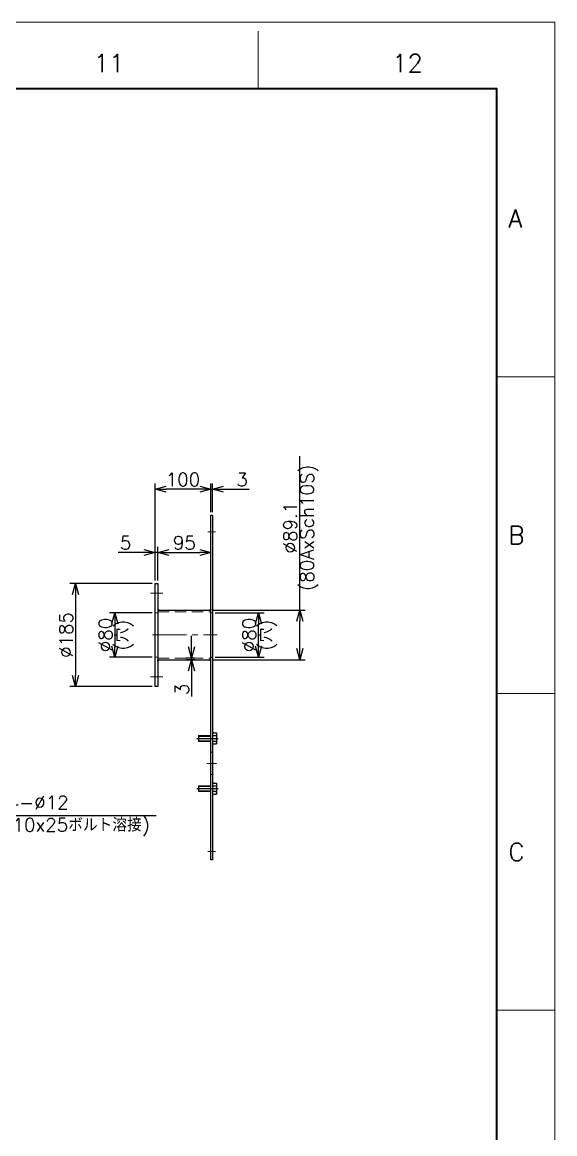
# Model space of a CAD drawing. Header units: millimetres. Extents: x 0 to 6626, y -38 to 4663.
# Drawn here: x 5670 to 6626, y 2670 to 4663 of the extents above; entities that cross this region are included whole.
import ezdxf
from ezdxf.enums import TextEntityAlignment as Align

# ---------------------------------------------------------------- set-up
doc = ezdxf.new("R2010")
doc.units = ezdxf.units.MM
doc.header["$LTSCALE"] = 3.2
doc.header["$PDMODE"] = 99
doc.header["$PDSIZE"] = 1
doc.linetypes.add('CENTER2', pattern=[28.575, 19.05, -3.175, 3.175, -3.175])
doc.linetypes.add('HIDDEN', pattern=[9.525, 6.35, -3.175])
for name, color, linetype, lineweight in [('04_HIDDEN', 2, 'HIDDEN', 13), ('05_CENTER', 4, 'CENTER2', 13), ('08_DIM', 3, 'Continuous', 13), ('90_FRAME', 5, 'Continuous', 35)]:
    doc.layers.add(name, color=color, linetype=linetype, lineweight=lineweight)
doc.layers.add('10_DRAFT', color=8, linetype='Continuous', lineweight=0, plot=False)
doc.layers.add('91_BLANK', color=5, linetype='Continuous', lineweight=0, plot=False)
doc.styles.add('KSS_TXT', font='txt.shx', dxfattribs={"bigfont": 'extfont2.shx'})
doc.styles.add('KSS_TXT_L', font='txt.shx', dxfattribs={"height": 24, "bigfont": 'extfont2.shx'})
doc.dimstyles.new('KSS_DIM', dxfattribs={"dimscale": 8, "dimtxt": 3, "dimasz": 2.5, "dimexe": 1.25, "dimexo": 0.625, "dimtad": 1, "dimdsep": 46, "dimtxsty": 'KSS_TXT', "dimblk": 'OPEN30', "dimcen": 0, "dimazin": 2, "dimtfac": 0.75, "dimtmove": 0, "dimatfit": 3, "dimldrblk": 'OPEN30', "dimfxl": 1.25, "dimtolj": 1, "dimarcsym": 0})
doc.dimstyles.new('KSS_DIM$3', dxfattribs={"dimscale": 8, "dimtxt": 3, "dimasz": 2.5, "dimexe": 1.25, "dimexo": 0.625, "dimtad": 1, "dimtih": 1, "dimtoh": 1, "dimdsep": 46, "dimtxsty": 'KSS_TXT', "dimblk": 'OPEN30', "dimcen": 0, "dimazin": 2, "dimtfac": 0.75, "dimtofl": 0, "dimtmove": 0, "dimatfit": 3, "dimldrblk": 'OPEN30', "dimfxl": 1.25, "dimtolj": 1, "dimarcsym": 0})

# ---------------------------------------------------------------- blocks, each defined once
blk = doc.blocks.new('A$C6847864B')
at = {"color": 0}
for p, q in [((-9.8, 7), (9.8, 7)), ((-9.8, 0), (-9.8, 7)), ((-9.8, 0), (9.8, 0)), ((-4.9, 0), (-4.9, 7)), ((4.9, 0), (4.9, 7)), ((9.8, 0), (9.8, 7))]:
    blk.add_line(p, q, dxfattribs=at)
at = {"color": 0, "linetype": 'HIDDEN'}
for p, q in [((-5, -25), (-5, 0)), ((-4.2, -25), (-4.2, 0)), ((4.2, -25), (4.2, 0)), ((5, -25), (5, 0)), ((-5, -25), (5, -25))]:
    blk.add_line(p, q, dxfattribs=at)
at = {"color": 0, "linetype": 'CENTER2'}
blk.add_line((0, -28), (0, 10), dxfattribs=at)
at = {"layer": '10_DRAFT', "style": 'KSS_TXT_L'}
blk.add_text('BT-M10x25L', height=0.3, dxfattribs=at).set_placement((6.8, 6.7))
blk = doc.blocks.new('A$C6847905A')
at = {"color": 0}
for p, q in [((-44.6, 95), (-44.6, 0)), ((44.5, 95), (44.5, 0))]:
    blk.add_line(p, q, dxfattribs=at)
blk.add_lwpolyline([(-92.5, 95), (-92.5, 100), (92.5, 100), (92.5, 95)], close=True, dxfattribs=at)
at = {"color": 3}
for points in [[(-44.6, 95), (-44.6, 92.5), (-44.6, 92.5), (-47.1, 95)], [(44.5, 95), (44.5, 92.5), (44.5, 92.5), (47, 95)], [(-44.6, 0), (-44.6, 2.5), (-44.6, 2.5), (-47.1, 0)], [(44.5, 0), (44.5, 2.5), (44.5, 2.5), (47, 0)]]:
    blk.add_lwpolyline(points, close=True, dxfattribs=at)
at = {"layer": '04_HIDDEN'}
for p, q in [((-40, 95), (-40, 100)), ((40, 95), (40, 100)), ((-41.5, 95), (-41.5, 0)), ((41.6, 95), (41.6, 0)), ((-40, -3), (-40, 0)), ((40, -3), (40, 0))]:
    blk.add_line(p, q, dxfattribs=at)
at = {"layer": '05_CENTER'}
for p, q in [((-75, 85.9), (-75, 108.4)), ((0, 104.6), (0, -11.4)), ((75, 85.9), (75, 108.4))]:
    blk.add_line(p, q, dxfattribs=at)
blk = doc.blocks.new('_Open30')
at = {"color": 0, "linetype": 'ByBlock', "lineweight": -2}
for p, q in [((-1, 0.268), (0, 0)), ((0, 0), (-1, -0.268)), ((0, 0), (-1, 0))]:
    blk.add_line(p, q, dxfattribs=at)
blk = doc.blocks.new('*D198')
at = {"layer": '08_DIM', "color": 0, "lineweight": -2, "transparency": 16777216}
for p, q in [((5903.6, 3604.5), (5826.6, 3604.5)), ((5836.6, 3584.5), (5836.6, 3544.5)), ((5903.6, 3524.5), (5826.6, 3524.5))]:
    blk.add_line(p, q, dxfattribs=at)
at = {"layer": 'Defpoints', "color": 0, "transparency": 16777216}
for p in [(5908.6, 3604.5), (5836.6, 3524.5), (5908.6, 3524.5)]:
    blk.add_point(p, dxfattribs=at)
at = {"layer": '08_DIM', "color": 0, "lineweight": -2, "transparency": 16777216, "xscale": 20, "yscale": 20, "zscale": 20}
for p, rotation in [((5836.6, 3604.5), 90), ((5836.6, 3524.5), 270)]:
    blk.add_blockref('_Open30', p, dxfattribs=dict(at, rotation=rotation))
at = {"layer": '08_DIM', "color": 0, "transparency": 16777216, "char_height": 24, "attachment_point": 5, "rotation": 90, "style": 'KSS_TXT'}
for s, insert in [('\\A1;\\A1;%%c80', (5819.6, 3564.5)), ('\\A1;(穴)', (5853.6, 3564.5))]:
    blk.add_mtext(s, dxfattribs=dict(at, insert=insert))
blk = doc.blocks.new('*D199')
at = {"layer": '08_DIM', "color": 0, "lineweight": -2, "transparency": 16777216}
for p, q in [((5903.6, 3657), (5755.9, 3657)), ((5765.9, 3637), (5765.9, 3492)), ((5903.6, 3472), (5755.9, 3472))]:
    blk.add_line(p, q, dxfattribs=at)
at = {"layer": 'Defpoints', "color": 0, "transparency": 16777216}
for p in [(5908.6, 3657), (5765.9, 3472), (5908.6, 3472)]:
    blk.add_point(p, dxfattribs=at)
at = {"layer": '08_DIM', "color": 0, "lineweight": -2, "transparency": 16777216, "xscale": 20, "yscale": 20, "zscale": 20}
for p, rotation in [((5765.9, 3657), 90), ((5765.9, 3472), 270)]:
    blk.add_blockref('_Open30', p, dxfattribs=dict(at, rotation=rotation))
at = {"layer": '08_DIM', "color": 0, "transparency": 16777216, "insert": (5748.9, 3564.5), "char_height": 24, "attachment_point": 5, "rotation": 90, "style": 'KSS_TXT'}
blk.add_mtext('\\A1;\\A1;%%c185', dxfattribs=at)
blk = doc.blocks.new('*D200')
at = {"layer": '08_DIM', "color": 0, "lineweight": -2, "transparency": 16777216}
for p, q in [((6016.6, 3604.5), (6104.2, 3604.5)), ((6094.2, 3544.5), (6094.2, 3584.5)), ((6016.6, 3524.5), (6104.2, 3524.5))]:
    blk.add_line(p, q, dxfattribs=at)
at = {"layer": 'Defpoints', "color": 0, "transparency": 16777216}
for p in [(6011.6, 3604.5), (6094.2, 3604.5), (6011.6, 3524.5)]:
    blk.add_point(p, dxfattribs=at)
at = {"layer": '08_DIM', "color": 0, "lineweight": -2, "transparency": 16777216, "xscale": 20, "yscale": 20, "zscale": 20}
for p, rotation in [((6094.2, 3604.5), 90), ((6094.2, 3524.5), 270)]:
    blk.add_blockref('_Open30', p, dxfattribs=dict(at, rotation=rotation))
at = {"layer": '08_DIM', "color": 0, "transparency": 16777216, "char_height": 24, "attachment_point": 5, "rotation": 90, "style": 'KSS_TXT'}
for s, insert in [('\\A1;\\A1;%%c80', (6077.2, 3564.5)), ('\\A1;(穴)', (6111.2, 3564.5))]:
    blk.add_mtext(s, dxfattribs=dict(at, insert=insert))
blk = doc.blocks.new('*D201')
at = {"layer": '08_DIM', "color": 0, "lineweight": -2, "transparency": 16777216}
for p, q in [((6168.1, 3609.1), (6168.1, 3885.1)), ((6013.6, 3609.1), (6178.1, 3609.1)), ((6168.1, 3540), (6168.1, 3589.1)), ((6013.6, 3520), (6178.1, 3520))]:
    blk.add_line(p, q, dxfattribs=at)
at = {"layer": 'Defpoints', "color": 0, "transparency": 16777216}
for p in [(6008.6, 3609.1), (6168.1, 3609.1), (6008.6, 3520)]:
    blk.add_point(p, dxfattribs=at)
at = {"layer": '08_DIM', "color": 0, "lineweight": -2, "transparency": 16777216, "xscale": 20, "yscale": 20, "zscale": 20}
for p, rotation in [((6168.1, 3609.1), 90), ((6168.1, 3520), 270)]:
    blk.add_blockref('_Open30', p, dxfattribs=dict(at, rotation=rotation))
at = {"layer": '08_DIM', "color": 0, "transparency": 16777216, "char_height": 24, "attachment_point": 5, "rotation": 90, "style": 'KSS_TXT'}
for s, insert in [('\\A1;(80AxSch10S)', (6185.1, 3757.1)), ('\\A1;\\A1;%%c89.1', (6151.1, 3757.1))]:
    blk.add_mtext(s, dxfattribs=dict(at, insert=insert))
blk = doc.blocks.new('*D202')
at = {"layer": '08_DIM', "color": 0, "lineweight": -2, "transparency": 16777216}
for p, q in [((5888.6, 3712.7), (5842.6, 3712.7)), ((5908.6, 3662), (5908.6, 3722.7)), ((5913.6, 3712.7), (5908.6, 3712.7)), ((5913.6, 3662), (5913.6, 3722.7)), ((5933.6, 3712.7), (5953.6, 3712.7))]:
    blk.add_line(p, q, dxfattribs=at)
at = {"layer": 'Defpoints', "color": 0, "transparency": 16777216}
for p in [(5908.6, 3712.7), (5908.6, 3657), (5913.6, 3657)]:
    blk.add_point(p, dxfattribs=at)
at = {"layer": '08_DIM', "color": 0, "lineweight": -2, "transparency": 16777216, "xscale": 20, "yscale": 20, "zscale": 20}
blk.add_blockref('_Open30', (5908.6, 3712.7), dxfattribs=at)
at = {"layer": '08_DIM', "color": 0, "lineweight": -2, "transparency": 16777216, "xscale": 20, "yscale": 20, "zscale": 20, "rotation": 180}
blk.add_blockref('_Open30', (5913.6, 3712.7), dxfattribs=at)
at = {"layer": '08_DIM', "color": 0, "transparency": 16777216, "insert": (5855.6, 3729.7), "char_height": 24, "attachment_point": 5, "style": 'KSS_TXT'}
blk.add_mtext('\\A1;5', dxfattribs=at)
blk = doc.blocks.new('*D203')
at = {"layer": '08_DIM', "color": 0, "lineweight": -2, "transparency": 16777216}
for p, q in [((5913.6, 3662), (5913.6, 3722.7)), ((5933.6, 3712.7), (5988.6, 3712.7)), ((6008.6, 3662), (6008.6, 3722.7))]:
    blk.add_line(p, q, dxfattribs=at)
at = {"layer": 'Defpoints', "color": 0, "transparency": 16777216}
for p in [(6008.6, 3712.7), (5913.6, 3657), (6008.6, 3657)]:
    blk.add_point(p, dxfattribs=at)
at = {"layer": '08_DIM', "color": 0, "lineweight": -2, "transparency": 16777216, "xscale": 20, "yscale": 20, "zscale": 20, "rotation": 180}
blk.add_blockref('_Open30', (5913.6, 3712.7), dxfattribs=at)
at = {"layer": '08_DIM', "color": 0, "lineweight": -2, "transparency": 16777216, "xscale": 20, "yscale": 20, "zscale": 20}
blk.add_blockref('_Open30', (6008.6, 3712.7), dxfattribs=at)
at = {"layer": '08_DIM', "color": 0, "transparency": 16777216, "insert": (5961.1, 3729.7), "char_height": 24, "attachment_point": 5, "style": 'KSS_TXT'}
blk.add_mtext('\\A1;95', dxfattribs=at)
blk = doc.blocks.new('*D204')
at = {"layer": '08_DIM', "color": 0, "lineweight": -2, "transparency": 16777216}
for p, q in [((6008.6, 3784.5), (6008.6, 3836.2)), ((6011.6, 3784.5), (6011.6, 3836.2)), ((5988.6, 3826.2), (5968.6, 3826.2)), ((6008.6, 3826.2), (6011.6, 3826.2)), ((6031.6, 3826.2), (6077.6, 3826.2))]:
    blk.add_line(p, q, dxfattribs=at)
at = {"layer": 'Defpoints', "color": 0, "transparency": 16777216}
for p in [(6011.6, 3826.2), (6008.6, 3779.5), (6011.6, 3779.5)]:
    blk.add_point(p, dxfattribs=at)
at = {"layer": '08_DIM', "color": 0, "lineweight": -2, "transparency": 16777216, "xscale": 20, "yscale": 20, "zscale": 20}
blk.add_blockref('_Open30', (6008.6, 3826.2), dxfattribs=at)
at = {"layer": '08_DIM', "color": 0, "lineweight": -2, "transparency": 16777216, "xscale": 20, "yscale": 20, "zscale": 20, "rotation": 180}
blk.add_blockref('_Open30', (6011.6, 3826.2), dxfattribs=at)
at = {"layer": '08_DIM', "color": 0, "transparency": 16777216, "insert": (6064.6, 3843.2), "char_height": 24, "attachment_point": 5, "style": 'KSS_TXT'}
blk.add_mtext('\\A1;3', dxfattribs=at)
blk = doc.blocks.new('*D205')
at = {"layer": '08_DIM', "color": 0, "lineweight": -2, "transparency": 16777216}
for p, q in [((5908.6, 3662), (5908.6, 3836.2)), ((6008.6, 3784.5), (6008.6, 3836.2)), ((5988.6, 3826.2), (5928.6, 3826.2))]:
    blk.add_line(p, q, dxfattribs=at)
at = {"layer": 'Defpoints', "color": 0, "transparency": 16777216}
for p in [(5908.6, 3826.2), (6008.6, 3779.5), (5908.6, 3657)]:
    blk.add_point(p, dxfattribs=at)
at = {"layer": '08_DIM', "color": 0, "lineweight": -2, "transparency": 16777216, "xscale": 20, "yscale": 20, "zscale": 20, "rotation": 180}
blk.add_blockref('_Open30', (5908.6, 3826.2), dxfattribs=at)
at = {"layer": '08_DIM', "color": 0, "lineweight": -2, "transparency": 16777216, "xscale": 20, "yscale": 20, "zscale": 20}
blk.add_blockref('_Open30', (6008.6, 3826.2), dxfattribs=at)
at = {"layer": '08_DIM', "color": 0, "transparency": 16777216, "insert": (5958.6, 3843.2), "char_height": 24, "attachment_point": 5, "style": 'KSS_TXT'}
blk.add_mtext('\\A1;100', dxfattribs=at)
blk = doc.blocks.new('*D217')
at = {"layer": '08_DIM', "color": 0, "lineweight": -2, "transparency": 16777216}
for p, q in [((5444.3, 3240), (5421.7, 3269.9)), ((5910.7, 3240), (5444.3, 3240))]:
    blk.add_line(p, q, dxfattribs=at)
at = {"layer": 'Defpoints', "color": 0, "transparency": 16777216}
for p in [(5402.4, 3295.5), (5409.6, 3285.9)]:
    blk.add_point(p, dxfattribs=at)
at = {"layer": '08_DIM', "color": 0, "lineweight": -2, "transparency": 16777216, "xscale": 20, "yscale": 20, "zscale": 20, "rotation": 127.0367793245572}
blk.add_blockref('_Open30', (5409.6, 3285.9), dxfattribs=at)
at = {"layer": '08_DIM', "color": 0, "transparency": 16777216, "insert": (5680, 3240), "char_height": 24, "attachment_point": 5, "style": 'KSS_TXT'}
blk.add_mtext('\\A1;2x4-\\A1;%%C12\\P(裏面より4-M10x25ボルト溶接)', dxfattribs=at)
blk = doc.blocks.new('*D220')
at = {"layer": '08_DIM', "color": 0, "lineweight": -2, "transparency": 16777216}
for p, q in [((5973.9, 3543), (5973.9, 3563)), ((5979.6, 3523), (5963.9, 3523)), ((5979.6, 3520), (5963.9, 3520)), ((5973.9, 3523), (5973.9, 3520)), ((5973.9, 3500), (5973.9, 3454))]:
    blk.add_line(p, q, dxfattribs=at)
at = {"layer": 'Defpoints', "color": 0, "transparency": 16777216}
for p in [(5973.9, 3520), (5984.6, 3523), (5984.6, 3520)]:
    blk.add_point(p, dxfattribs=at)
at = {"layer": '08_DIM', "color": 0, "lineweight": -2, "transparency": 16777216, "xscale": 20, "yscale": 20, "zscale": 20}
for p, rotation in [((5973.9, 3523), 270.0000000073996), ((5973.9, 3520), 90.00000000739963)]:
    blk.add_blockref('_Open30', p, dxfattribs=dict(at, rotation=rotation))
at = {"layer": '08_DIM', "color": 0, "transparency": 16777216, "insert": (5956.9, 3467), "char_height": 24, "attachment_point": 5, "rotation": 90, "style": 'KSS_TXT'}
blk.add_mtext('\\A1;3', dxfattribs=at)

msp = doc.modelspace()

# ---------------------------------------------------------------- linework, layer by layer
at = {"color": 0}
msp.add_lwpolyline([(6008.615, 3161.541), (6008.615, 3779.541), (6011.615, 3779.541), (6011.615, 3161.541)], close=True, dxfattribs=at)
at = {"layer": '04_HIDDEN'}
for p, q in [((6008.615, 3354.156), (6011.615, 3354.156)), ((6008.615, 3314.156), (6011.615, 3314.156))]:
    msp.add_line(p, q, dxfattribs=at)
at = {"layer": '05_CENTER'}
for p, q in [((6016.996, 3749.541), (6003.496, 3749.541)), ((6001.481, 3334.156), (6018.806, 3334.156)), ((6016.996, 3176.541), (6003.496, 3176.541))]:
    msp.add_line(p, q, dxfattribs=at)
at = {"layer": '08_DIM'}
for points in [[(6011.615, 3388.971), (6011.615, 3390.971), (6013.615, 3388.971), (6013.615, 3388.971)], [(6011.615, 3369.341), (6011.615, 3367.341), (6013.615, 3369.341), (6013.615, 3369.341)], [(6011.615, 3298.971), (6011.615, 3300.971), (6013.615, 3298.971), (6013.615, 3298.971)], [(6011.615, 3279.341), (6011.615, 3277.341), (6013.615, 3279.341), (6013.615, 3279.341)]]:
    msp.add_lwpolyline(points, close=True, dxfattribs=at)
at = {"layer": '10_DRAFT'}
msp.add_line((6008.615, 3564.541), (6011.615, 3564.541), dxfattribs=at)
at = {"layer": '90_FRAME', "color": 4, "lineweight": 13}
for p, q in [((6093.676, 4543.663), (6093.676, 4647.358)), ((6625.607, 4027.381), (6521.911, 4027.381)), ((6625.607, 3459.403), (6521.911, 3459.403)), ((6625.607, 2891.425), (6521.911, 2891.425))]:
    msp.add_line(p, q, dxfattribs=at)
at = {"layer": '90_FRAME'}
msp.add_lwpolyline([(310.767, 103.232), (6521.911, 103.232), (6521.911, 4543.663), (310.767, 4543.663)], close=True, dxfattribs=at)
at = {"layer": '91_BLANK'}
msp.add_lwpolyline([(0, 0), (6625.607, 0), (6625.607, 4663.358), (0, 4663.358)], close=True, dxfattribs=at)

# ---------------------------------------------------------------- block references
for name, p, rotation in [('A$C6847905A', (6008.615, 3564.541), 89.99999999999999), ('A$C6847864B', (6011.615, 3379.156), 270), ('A$C6847864B', (6011.615, 3289.156), 270)]:
    msp.add_blockref(name, p, dxfattribs=dict(rotation=rotation))

# ---------------------------------------------------------------- texts
at = {"layer": '90_FRAME', "color": 0, "lineweight": 13, "style": 'KSS_TXT'}
for s, p in [('11', (5825.942, 4564.317)), ('12', (6361.409, 4564.317))]:
    msp.add_text(s, height=32, dxfattribs=at).set_placement(p, align=Align.BOTTOM_CENTER)
for s, p in [('A', (6542.526, 4311.37)), ('B', (6542.526, 3743.392)), ('C', (6542.526, 3175.414))]:
    msp.add_text(s, height=32, dxfattribs=at).set_placement(p, align=Align.MIDDLE_LEFT)

# ---------------------------------------------------------------- dimensions: what is measured, and where the dimension line sits
at = {"layer": '08_DIM'}
for base, p1, p2, override, picture, middle in [((6168.088, 3609.091), (6008.615, 3519.991), (6008.615, 3609.091), {"dimpost": '\\X(80AxSch10S)'}, '*D201', (6151.088, 3757.091)), ((5765.92, 3472.041), (5908.615, 3657.041), (5908.615, 3472.041), {"dimtxsty": 'KSS_TXT', "dimtfill": 0, "dimtfillclr": 0}, '*D199', (5748.904, 3564.541)), ((5836.553, 3524.541), (5908.615, 3604.541), (5908.615, 3524.541), {"dimpost": '\\X(穴)'}, '*D198', (5819.553, 3564.541)), ((6094.209, 3604.541), (6011.615, 3524.541), (6011.615, 3604.541), {"dimpost": '\\X(穴)'}, '*D200', (6077.209, 3564.541))]:
    dim = msp.add_linear_dim(base=base, p1=p1, p2=p2, angle=270, text='\\A1;%%c<>', dimstyle='KSS_DIM', override=override, dxfattribs=at)
    dim.commit()
    dim.dimension.update_dxf_attribs({"geometry": picture, "text_midpoint": middle})
for base, p1, p2, angle, picture, middle in [((5908.615, 3826.242), (6008.615, 3779.541), (5908.615, 3657.041), 180, '*D205', (5958.615, 3843.242)), ((6011.615, 3826.242), (6008.615, 3779.541), (6011.615, 3779.541), 180, '*D204', (6064.615, 3843.242)), ((5908.615, 3712.678), (5913.615, 3657.041), (5908.615, 3657.041), 180, '*D202', (5855.615, 3729.694)), ((6008.615, 3712.678), (5913.615, 3657.041), (6008.615, 3657.041), 180, '*D203', (5961.115, 3729.694)), ((5973.867, 3519.991), (5984.574, 3522.991), (5984.574, 3519.991), 90, '*D220', (5956.867, 3466.991))]:
    dim = msp.add_linear_dim(base=base, p1=p1, p2=p2, angle=angle, dimstyle='KSS_DIM', dxfattribs=at)
    dim.commit()
    dim.dimension.update_dxf_attribs({"geometry": picture, "text_midpoint": middle})
dim = msp.add_diameter_dim_2p(p1=(5402.404, 3295.479), p2=(5409.632, 3285.9), text='2x4-\\A1;<>', dimstyle='KSS_DIM$3', override={"dimpost": '%%C<>\\X(裏面より4-M10x25ボルト溶接)', "dimtxsty": 'KSS_TXT', "dimtfill": 0, "dimtfillclr": 0}, dxfattribs=at)
dim.commit()
dim.dimension.update_dxf_attribs({"geometry": '*D217', "text_midpoint": (5679.974, 3239.967), "dimtype": 163})

doc.saveas('drawing.dxf')
